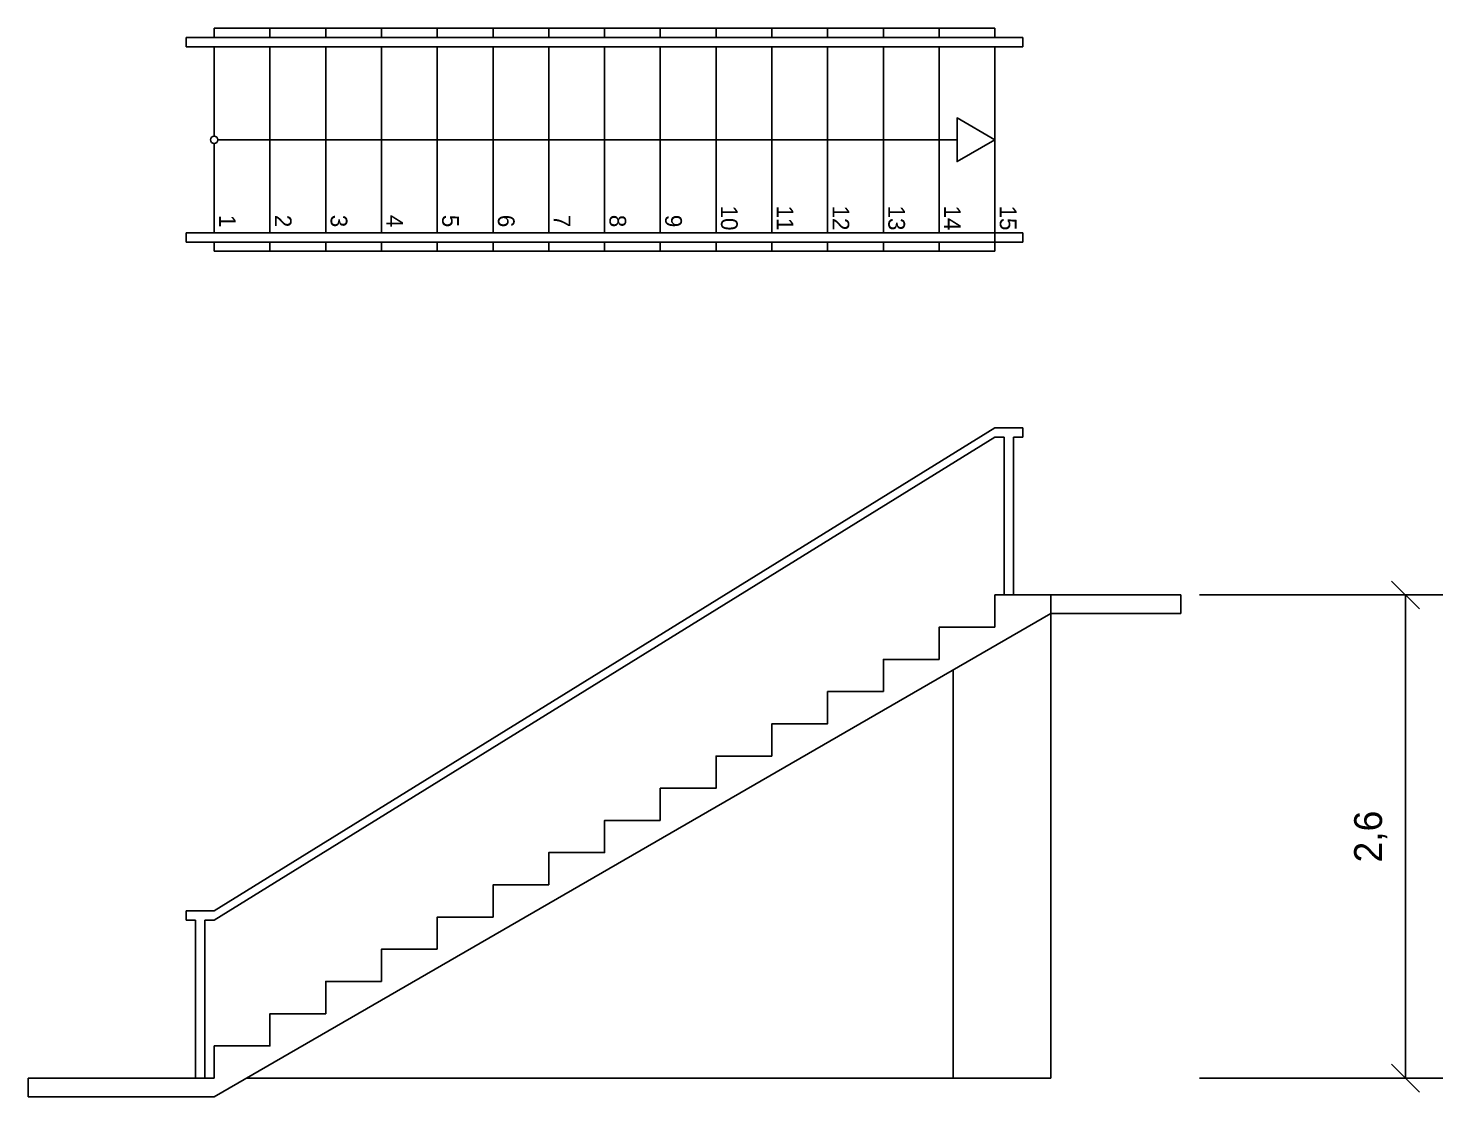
# Model space of a CAD drawing. Header units: millimetres. Extents: x 578 to 638.3, y 269.6 to 296.6.
# Drawn here: x 630.66 to 638.27, y 276.71 to 282.46 of the extents above; entities that cross this region are included whole.
import ezdxf

# ---------------------------------------------------------------- set-up
doc = ezdxf.new("R2010")
doc.units = ezdxf.units.MM
doc.layers.get('Defpoints').update_dxf_attribs({"lineweight": 20})
doc.layers.add('Cotas', color=2, linetype='Continuous')
doc.dimstyles.new('Cota Externa', dxfattribs={"dimtxt": 0.15, "dimasz": 0.15, "dimexe": 0.2, "dimexo": 0.1, "dimgap": 0.1, "dimtad": 1, "dimzin": 9, "dimtxsty": 'Standard', "dimblk": 'OBLIQUE', "dimcen": 2.5, "dimadec": 0, "dimazin": 0, "dimtfac": 1, "dimtmove": 1, "dimatfit": 3, "dimfxl": 1, "dimarcsym": 0})

# ---------------------------------------------------------------- blocks, each defined once
blk = doc.blocks.new('_Oblique')
at = {"color": 0, "linetype": 'ByBlock', "lineweight": -2}
blk.add_line((-0.5, -0.5), (0.5, 0.5), dxfattribs=at)
blk = doc.blocks.new('*D91')
at = {"layer": 'Cotas', "color": 0, "lineweight": -2, "transparency": 16777216}
for p, q in [((636.9592, 279.4136), (638.2682, 279.4136)), ((638.0682, 279.4136), (638.0682, 276.8136)), ((636.9592, 276.8136), (638.2682, 276.8136))]:
    blk.add_line(p, q, dxfattribs=at)
at = {"layer": 'Defpoints', "color": 0, "transparency": 16777216}
for p in [(636.8592, 279.4136), (636.8592, 276.8136), (638.0682, 276.8136)]:
    blk.add_point(p, dxfattribs=at)
at = {"layer": 'Cotas', "color": 0, "lineweight": -2, "transparency": 16777216, "xscale": 0.15, "yscale": 0.15, "zscale": 0.15}
for p, rotation in [((638.0682, 279.4136), 90), ((638.0682, 276.8136), 270)]:
    blk.add_blockref('_Oblique', p, dxfattribs=dict(at, rotation=rotation))
at = {"layer": 'Cotas', "color": 0, "transparency": 16777216, "insert": (637.8807, 278.1136), "char_height": 0.15, "attachment_point": 5, "rotation": 90}
blk.add_mtext('2,6', dxfattribs=at)

msp = doc.modelspace()

# ---------------------------------------------------------------- linework, layer by layer
for p, q in [((631.6592, 282.4126), (631.6592, 282.4626)), ((631.6592, 282.4626), (635.8592, 282.4626)), ((631.9592, 282.4126), (631.9592, 282.4626)), ((632.2592, 282.4126), (632.2592, 282.4626)), ((632.5592, 282.4126), (632.5592, 282.4626)), ((632.8592, 282.4126), (632.8592, 282.4626)), ((633.1592, 282.4126), (633.1592, 282.4626)), ((633.4592, 282.4126), (633.4592, 282.4626)), ((633.7592, 282.4126), (633.7592, 282.4626)), ((634.0592, 282.4126), (634.0592, 282.4626)), ((634.3592, 282.4126), (634.3592, 282.4626)), ((634.6592, 282.4126), (634.6592, 282.4626)), ((634.9592, 282.4126), (634.9592, 282.4626)), ((635.2592, 282.4126), (635.2592, 282.4626)), ((635.5592, 282.4126), (635.5592, 282.4626)), ((635.8592, 282.4126), (635.8592, 282.4626)), ((631.5092, 282.3626), (631.5092, 282.4126)), ((631.5092, 282.4126), (636.0092, 282.4126)), ((636.0092, 282.3626), (636.0092, 282.4126)), ((631.5092, 282.3626), (636.0092, 282.3626)), ((631.6592, 281.8827), (631.6592, 282.3626)), ((631.9592, 281.3626), (631.9592, 282.3626)), ((632.2592, 281.3626), (632.2592, 282.3626)), ((632.5592, 281.3626), (632.5592, 282.3626)), ((632.8592, 281.3626), (632.8592, 282.3626)), ((633.1592, 281.3626), (633.1592, 282.3626)), ((633.4592, 281.3626), (633.4592, 282.3626)), ((633.7592, 281.3626), (633.7592, 282.3626)), ((634.0592, 281.3626), (634.0592, 282.3626)), ((634.3592, 281.3626), (634.3592, 282.3626)), ((634.6592, 281.3626), (634.6592, 282.3626)), ((634.9592, 281.3626), (634.9592, 282.3626)), ((635.2592, 281.3626), (635.2592, 282.3626)), ((635.5592, 281.3626), (635.5592, 282.3626)), ((635.8592, 281.2626), (635.8592, 282.3626)), ((631.6592, 281.3626), (631.6592, 281.8425)), ((631.6793, 281.8626), (635.6555, 281.8626)), ((631.5092, 281.3126), (631.5092, 281.3626)), ((631.5092, 281.3626), (636.0092, 281.3626)), ((631.5092, 281.3126), (636.0092, 281.3126)), ((631.6592, 281.2626), (631.6592, 281.3126)), ((631.9592, 281.2626), (631.9592, 281.3126)), ((632.2592, 281.2626), (632.2592, 281.3126)), ((632.5592, 281.2626), (632.5592, 281.3126)), ((632.8592, 281.2626), (632.8592, 281.3126)), ((633.1592, 281.2626), (633.1592, 281.3126)), ((633.4592, 281.2626), (633.4592, 281.3126)), ((633.7592, 281.2626), (633.7592, 281.3126)), ((634.0592, 281.2626), (634.0592, 281.3126)), ((634.3592, 281.2626), (634.3592, 281.3126)), ((634.6592, 281.2626), (634.6592, 281.3126)), ((634.9592, 281.2626), (634.9592, 281.3126)), ((635.2592, 281.2626), (635.2592, 281.3126)), ((635.5592, 281.2626), (635.5592, 281.3126)), ((636.0092, 281.3126), (636.0092, 281.3626)), ((631.6592, 281.2626), (635.8592, 281.2626)), ((635.8592, 280.3131), (631.6592, 277.7136)), ((631.6592, 277.6636), (635.8592, 280.2631)), ((635.8592, 280.3131), (636.0092, 280.3131)), ((635.9092, 280.2631), (635.8592, 280.2631)), ((635.9592, 280.3131), (635.9092, 280.3131)), ((635.9092, 280.2631), (635.9092, 279.4131)), ((635.9592, 279.4131), (635.9592, 280.2631)), ((636.0092, 280.2631), (635.9592, 280.2631)), ((636.0092, 280.3131), (636.0092, 280.2631)), ((635.8592, 279.4136), (636.8592, 279.4136)), ((636.1592, 276.8136), (636.1592, 279.4136)), ((636.8592, 279.4136), (636.8592, 279.3136)), ((636.1592, 279.3136), (631.6592, 276.7141)), ((636.8592, 279.3136), (636.1592, 279.3136)), ((635.6342, 279.0103), (635.6342, 276.8103)), ((631.5092, 277.7136), (631.6592, 277.7136)), ((631.5092, 277.6636), (631.5092, 277.7136)), ((631.5592, 277.6636), (631.5092, 277.6636)), ((631.6092, 277.7136), (631.5592, 277.7136)), ((631.5592, 277.6636), (631.5592, 276.8136)), ((631.6092, 276.8136), (631.6092, 277.6636)), ((631.6592, 277.6636), (631.6092, 277.6636)), ((631.6592, 276.8136), (630.6592, 276.8136)), ((630.6592, 276.8136), (630.6592, 276.7141)), ((631.6592, 276.8141), (631.5092, 276.8141)), ((636.1592, 276.8136), (631.8314, 276.8136)), ((631.6592, 276.7141), (630.6592, 276.7141))]:
    msp.add_line(p, q)
msp.add_lwpolyline([(635.8592, 281.8626), (635.6555, 281.9802), (635.6555, 281.745)], close=True)
for points in [[(635.8592, 279.2403), (635.8592, 279.4136), (636.1592, 279.4136)], [(635.2592, 278.8937), (635.2592, 279.067), (635.5592, 279.067), (635.5592, 279.2403), (635.8592, 279.2403)], [(634.6592, 278.5471), (634.6592, 278.7204), (634.9592, 278.7204), (634.9592, 278.8937), (635.2592, 278.8937)], [(634.0592, 278.2005), (634.0592, 278.3738), (634.3592, 278.3738), (634.3592, 278.5471), (634.6592, 278.5471)], [(633.4592, 277.8539), (633.4592, 278.0272), (633.7592, 278.0272), (633.7592, 278.2005), (634.0592, 278.2005)], [(632.8592, 277.5073), (632.8592, 277.6806), (633.1592, 277.6806), (633.1592, 277.8539), (633.4592, 277.8539)], [(632.2592, 277.1607), (632.2592, 277.334), (632.5592, 277.334), (632.5592, 277.5073), (632.8592, 277.5073)], [(631.6592, 276.8141), (631.6592, 276.9874), (631.9592, 276.9874), (631.9592, 277.1607), (632.2592, 277.1607)]]:
    msp.add_lwpolyline(points)
msp.add_circle((631.6592, 281.8626), 0.0201)

# ---------------------------------------------------------------- texts
at = {"layer": 'Cotas', "char_height": 0.09, "attachment_point": 1, "rotation": 270}
for s, insert in [('10', (634.4756, 281.5089)), ('11', (634.7756, 281.5089)), ('12', (635.0756, 281.5089)), ('13', (635.3756, 281.5089)), ('14', (635.6756, 281.5089)), ('15', (635.9756, 281.5089)), ('1', (631.7756, 281.4589)), ('2', (632.0756, 281.4589)), ('3', (632.3756, 281.4589)), ('4', (632.6756, 281.4589)), ('5', (632.9756, 281.4589)), ('6', (633.2756, 281.4589)), ('7', (633.5756, 281.4589)), ('8', (633.8756, 281.4589)), ('9', (634.1756, 281.4589))]:
    msp.add_mtext_dynamic_manual_height_columns(s, width=0.243945, gutter_width=12.5, heights=[0], dxfattribs=dict(at, insert=insert))

# ---------------------------------------------------------------- dimensions: what is measured, and where the dimension line sits
at = {"layer": 'Cotas'}
dim = msp.add_linear_dim(base=(638.0682, 276.8136), p1=(636.8592, 279.4136), p2=(636.8592, 276.8136), angle=90, dimstyle='Cota Externa', dxfattribs=at)
dim.commit()
dim.dimension.update_dxf_attribs({"geometry": '*D91', "text_midpoint": (637.8807, 278.1136)})

doc.saveas('drawing.dxf')
